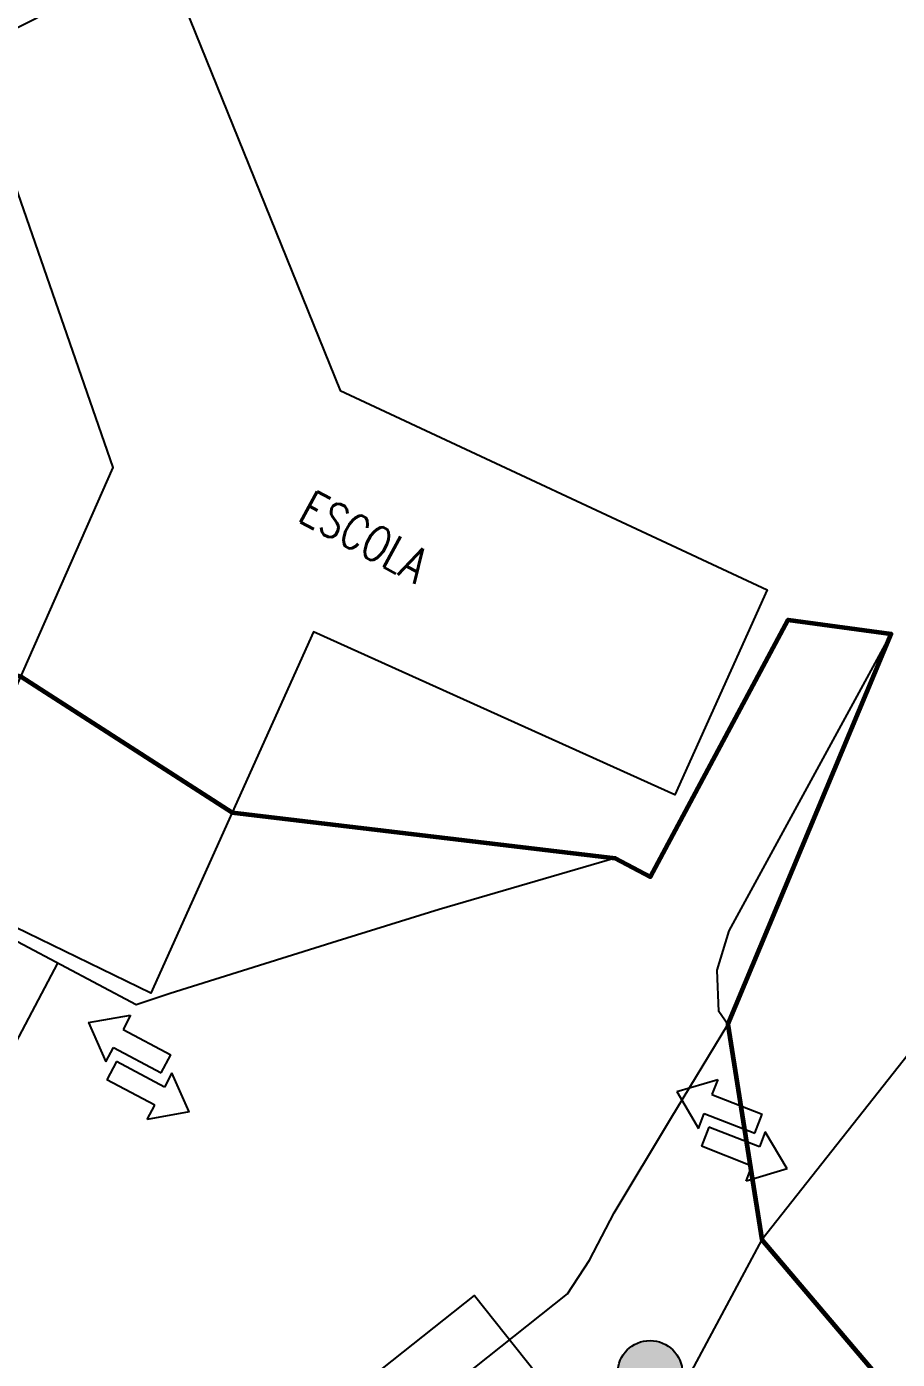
# Model space of a CAD drawing. Header units: metres. Extents: x 2113 to 5678, y -2764 to 956.
# Drawn here: x 3171.4 to 3206.6, y -1627.3 to -1573.4 of the extents above; entities that cross this region are included whole.
import ezdxf
from ezdxf.enums import TextEntityAlignment as Align

# ---------------------------------------------------------------- set-up
doc = ezdxf.new("R2010")
doc.units = ezdxf.units.M
doc.header["$MEASUREMENT"] = 0
doc.linetypes.add('ACAD_ISO03W100', pattern=[30, 12, -18])
doc.linetypes.add('CONTINUO', pattern=[0])
for name, color, linetype in [('_FLUXO', 6, 'CONTINUO'), ('_SETOR D', 22, 'Continuous'), ('TXT_QUADRAFISCAL_5000', 7, 'Continuous')]:
    doc.layers.add(name, color=color, linetype=linetype)
doc.styles.add('SIMPLEX', font='simplex', dxfattribs={"height": 0.2})

# ---------------------------------------------------------------- blocks, each defined once
blk = doc.blocks.new('Setaxr01')
for p, q in [((1500, 0), (925, 450)), ((925, 450), (925, 175)), ((925, 175), (0, 175)), ((0, 175), (0, -175)), ((1500, 0), (925, -450)), ((925, -175), (0, -175)), ((925, -450), (925, -175))]:
    blk.add_line(p, q)

msp = doc.modelspace()

# ---------------------------------------------------------------- hatches: boundary and pattern name
h = msp.add_hatch(color=5)
h.dxf.hatch_style = 1
h.paths.add_polyline_path([(3197.908, -1627.891, 1), (3195.294, -1627.891, 1)])

# ---------------------------------------------------------------- linework, layer by layer
at = {"linetype": 'ACAD_ISO03W100'}
msp.add_line((3172.629, -1611.314), (3165.011, -1625.692), dxfattribs=at)
msp.add_line((3201.123, -1622.494), (3208.116, -1613.627))
at = {"color": 0, "linetype": 'CONTINUO', "flags": 128}
msp.add_lwpolyline([(3167.403, -1608.165), (3174.875, -1591.262), (3169.039, -1574.459), (3176.895, -1570.452), (3184.056, -1588.146), (3201.344, -1596.211), (3197.6, -1604.509), (3182.988, -1597.917), (3176.396, -1612.529)], close=True, dxfattribs=at)
at = {"color": 1, "lineweight": 60, "flags": 128}
msp.add_lwpolyline([(3065.665, -1651.787), (3110.846, -1600.623), (3138.766, -1591.051), (3171.139, -1599.714), (3179.692, -1605.223), (3195.186, -1607.062), (3196.62, -1607.825), (3202.187, -1597.432), (3206.36, -1597.996), (3199.753, -1613.792), (3201.123, -1622.494), (3235.8, -1663.352), (3214.657, -1684.321), (3216.961, -1686.594), (3212.648, -1690.742), (3210.364, -1688.49), (3205.322, -1693.604), (3236.398, -1711.668)], dxfattribs=at)
at = {"flags": 128}
msp.add_lwpolyline([(3206.36, -1597.996), (3202.187, -1597.432), (3196.62, -1607.825), (3195.186, -1607.062), (3188.061, -1609.144), (3183.945, -1610.432), (3177.188, -1612.547), (3175.81, -1612.998), (3165.12, -1607.336), (3155.925, -1623.37), (3160.826, -1624.968), (3164.371, -1626.551), (3165.011, -1625.692), (3182.473, -1633.267), (3193.263, -1624.689), (3194.153, -1623.338), (3195.155, -1621.42), (3197.446, -1617.599), (3199.753, -1613.792), (3199.378, -1613.277), (3199.318, -1611.601), (3199.803, -1610.012)], close=True, dxfattribs=at)
for points in [[(3201.123, -1622.494), (3191.042, -1641.307), (3189.873, -1641.401)], [(3201.123, -1622.494), (3232.329, -1659.367)]]:
    msp.add_lwpolyline(points)
msp.add_circle((3196.601, -1627.891), 1.307)
at = {"layer": '_SETOR D', "flags": 128}
msp.add_lwpolyline([(3181.664, -1630.983), (3189.491, -1624.76), (3195.715, -1632.588), (3187.887, -1638.811)], close=True, dxfattribs=at)
at = {"layer": 'TXT_QUADRAFISCAL_5000', "lineweight": 100}
msp.add_circle((3163.675, -1737.551), 237.953, dxfattribs=at)
msp.add_circle((3163.675, -1737.551), 237.953, dxfattribs=at)

# ---------------------------------------------------------------- block references
at = {"layer": '_FLUXO', "lineweight": 40, "xscale": 0.002370589168496263, "yscale": 0.002370589168496263, "zscale": 0.002370589168496263}
for p, rotation in [((3177.018, -1615.394), 151.9676191641923), ((3174.818, -1615.666), 331.9676191641923), ((3200.987, -1617.814), 158.5359094157153), ((3198.833, -1618.336), 338.5359094157153)]:
    msp.add_blockref('Setaxr01', p, dxfattribs=dict(at, rotation=rotation))

# ---------------------------------------------------------------- texts
at = {"color": 0, "style": 'SIMPLEX', "width": 0.705687}
msp.add_text('ESCOLA', height=1.4126, rotation=331.51, dxfattribs=at).set_placement((3182.299, -1593.382), (3187.097, -1595.986), align=Align.FIT)

doc.saveas('drawing.dxf')
